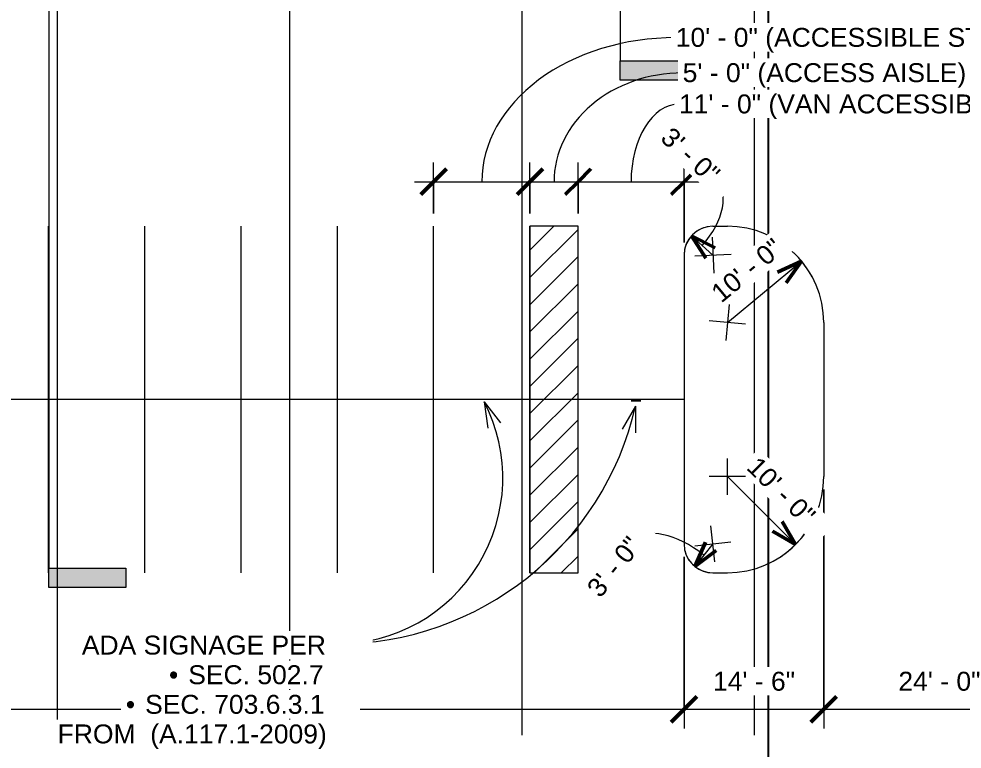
# Model space of a CAD drawing. Header units: inches. Extents: x 19712 to 27543, y -26063 to -18659.
# Drawn here: x 25354 to 26529, y -23892 to -22981 of the extents above; entities that cross this region are included whole.
import ezdxf

# ---------------------------------------------------------------- set-up
doc = ezdxf.new("R2010")
doc.units = ezdxf.units.IN
doc.header["$MEASUREMENT"] = 0
doc.linetypes.add('Grid Line 1_2_', pattern=[0.875, 0.5, -0.125, 0.125, -0.125])
doc.linetypes.add('Hidden', pattern=[0.28125, 0.1875, -0.09375])
for name, color, linetype, lineweight in [('A-ANNO-DIMS', 211, 'Continuous', 9), ('A-ANNO-DIMS-256', 211, 'Continuous', 9), ('A-DETL', 90, 'Continuous', 9), ('A-DETL-GENF', 92, 'Continuous', 9), ('A-PROP-SBCK', 71, 'Hidden', 25), ('EOP-PR', 4, 'Continuous', 9), ('G-ANNO-SYMB', 111, 'Continuous', 9), ('G-ANNO-TEXT', 231, 'Continuous', 9), ('PAINT', 190, 'Continuous', 9), ('S-GRID', 1, 'Continuous', 9)]:
    doc.layers.add(name, color=color, linetype=linetype, lineweight=lineweight)
doc.styles.add('Arial', font='arial.ttf', dxfattribs={"height": 23.60479})
doc.dimstyles.new('Arrow_-_3_32__Arial', dxfattribs={"dimscale": 12, "dimtxt": 24, "dimasz": 2.666667, "dimexe": 2, "dimexo": 0, "dimgap": 1.333333, "dimtad": 1, "dimjust": 3, "dimdec": 5, "dimrnd": 0.03125, "dimzin": 1, "dimdsep": 46, "dimlunit": 4, "dimtxsty": 'Arial', "dimblk1": 'OPEN30', "dimblk2": 'OPEN30', "dimsah": 1, "dimcen": 0.09, "dimazin": 0, "dimtfac": 1, "dimtdec": 4, "dimtix": 1, "dimtmove": 0, "dimatfit": 2, "dimfxl": 1, "dimtvp": 1, "dimtfill": 1, "dimfrac": 2, "dimtolj": 1, "dimtzin": 0, "dimarcsym": 2})
doc.dimstyles.new('Arrow_-_3_32__Arial_1', dxfattribs={"dimscale": 12, "dimtxt": 24, "dimasz": 2.666667, "dimexe": 2, "dimexo": 0, "dimgap": 1.333333, "dimtad": 1, "dimjust": 3, "dimdec": 5, "dimrnd": 0.03125, "dimzin": 1, "dimdsep": 46, "dimlunit": 4, "dimtxsty": 'Arial', "dimblk1": 'OPEN30', "dimblk2": 'OPEN30', "dimsah": 1, "dimcen": 0.09, "dimazin": 0, "dimtfac": 1, "dimtdec": 4, "dimtix": 1, "dimtmove": 0, "dimatfit": 2, "dimfxl": 1, "dimtvp": 1, "dimtfill": 1, "dimfrac": 2, "dimtolj": 1, "dimtzin": 0, "dimarcsym": 2})
doc.dimstyles.new('Linear_-_3_32__Arial', dxfattribs={"dimscale": 12, "dimtxt": 24, "dimasz": 2.666667, "dimexe": 2, "dimexo": 1.333333, "dimgap": 1.333333, "dimtad": 1, "dimdec": 0, "dimzin": 1, "dimdsep": 46, "dimlunit": 4, "dimtxsty": 'Arial', "dimblk1": 'OBLIQUE', "dimblk2": 'OBLIQUE', "dimsah": 1, "dimcen": 0.09, "dimdle": 2, "dimazin": 0, "dimtfac": 1, "dimtdec": 4, "dimtix": 1, "dimtmove": 1, "dimatfit": 3, "dimfxl": 1, "dimtvp": 1, "dimtfill": 1, "dimfrac": 2, "dimtolj": 1, "dimtzin": 0, "dimarcsym": 2})
doc.dimstyles.new('Linear_-_3_32__Arial_1', dxfattribs={"dimscale": 12, "dimtxt": 24, "dimasz": 2.666667, "dimexe": 2, "dimexo": 1.333333, "dimgap": 1.333333, "dimtad": 1, "dimdec": 0, "dimzin": 1, "dimdsep": 46, "dimlunit": 4, "dimtxsty": 'Arial', "dimblk1": 'OBLIQUE', "dimblk2": 'OBLIQUE', "dimsah": 1, "dimcen": 0.09, "dimdle": 2, "dimazin": 0, "dimtfac": 1, "dimtdec": 4, "dimtix": 1, "dimtmove": 0, "dimatfit": 3, "dimfxl": 1, "dimtvp": 1, "dimtfill": 1, "dimfrac": 2, "dimtolj": 1, "dimtzin": 0, "dimarcsym": 2})

# ---------------------------------------------------------------- blocks, each defined once
blk = doc.blocks.new('Section - 3_32_ x 3_8_-18514-Site Plan - Phase 1')
at = {"layer": 'G-ANNO-SYMB'}
blk.add_hatch(color=256, dxfattribs=at).paths.add_polyline_path([(0, 0.375), (0, 0), (-0.09375, 0), (-0.09375, 0.375)], flags=0)
for p, q in [((0, 0.375), (-0.09375, 0.375)), ((-0.09375, 0.375), (-0.09375, 0)), ((0, 0), (0, 0.375)), ((-0.09375, 0), (0, 0))]:
    blk.add_line(p, q, dxfattribs=at)
blk = doc.blocks.new('DIMBLOCK4-Site Plan - Phase 1')
at = {"layer": 'A-ANNO-DIMS-256', "transparency": 16777216}
for p, q in [((25870.5, -23224.1), (25870.5, -23160.6)), ((25990.5, -23224.1), (25990.5, -23160.6)), ((25846.5, -23184.6), (25990.5, -23184.6)), ((25870.5, -23184.6), (25870.5, -23224.1)), ((25990.5, -23184.6), (25990.5, -23224.1))]:
    blk.add_line(p, q, dxfattribs=at)
at = {"layer": 'A-ANNO-DIMS-256', "lineweight": 50, "transparency": 16777216}
for p, q in [((25870.5, -23184.6), (25886.5, -23168.6)), ((25990.5, -23184.6), (26006.5, -23168.6)), ((25870.5, -23184.6), (25854.5, -23200.6)), ((25990.5, -23184.6), (25974.5, -23200.6))]:
    blk.add_line(p, q, dxfattribs=at)
at = {"layer": 'A-ANNO-DIMS-256', "transparency": 16777216}
blk.add_ellipse((26172.2, -23184.6), major_axis=(241.6, 0), ratio=0.744053, start_param=1.570796, end_param=3.141593, dxfattribs=at)
at = {"layer": 'A-ANNO-DIMS-256', "color": 0, "transparency": 16777216, "insert": (26172.2, -22992.7), "char_height": 23.605, "width": 537.009, "attachment_point": 1, "line_spacing_factor": 0.938532, "style": 'Arial', "bg_fill": 3, "box_fill_scale": 1.25, "bg_fill_color": 0, "bg_fill_transparency": 0}
blk.add_mtext('10\' - 0" (ACCESSIBLE STALL)', dxfattribs=at)
blk = doc.blocks.new('_Oblique')
at = {"color": 0, "linetype": 'ByBlock', "lineweight": -2}
blk.add_line((-0.5, -0.5), (0.5, 0.5), dxfattribs=at)
blk = doc.blocks.new('DIMBLOCK5-Site Plan - Phase 1')
at = {"layer": 'A-ANNO-DIMS-256', "transparency": 16777216}
for p, q in [((25990.5, -23224.1), (25990.5, -23160.6)), ((26050.5, -23224.1), (26050.5, -23160.6)), ((25990.5, -23184.6), (26050.5, -23184.6)), ((25990.5, -23184.6), (25990.5, -23224.1)), ((26050.5, -23184.6), (26050.5, -23224.1))]:
    blk.add_line(p, q, dxfattribs=at)
at = {"layer": 'A-ANNO-DIMS-256', "lineweight": 50, "transparency": 16777216}
for p, q in [((25990.5, -23184.6), (26006.5, -23168.6)), ((26050.5, -23184.6), (26066.5, -23168.6)), ((25990.5, -23184.6), (25974.5, -23200.6)), ((26050.5, -23184.6), (26034.5, -23200.6))]:
    blk.add_line(p, q, dxfattribs=at)
at = {"layer": 'A-ANNO-DIMS-256', "transparency": 16777216}
blk.add_ellipse((26180.8, -23184.6), major_axis=(160.3, 0), ratio=0.846988, start_param=1.570796, end_param=3.141593, dxfattribs=at)
at = {"layer": 'A-ANNO-DIMS-256', "color": 0, "transparency": 16777216, "insert": (26180.8, -23036.7), "char_height": 23.605, "width": 421.809, "attachment_point": 1, "line_spacing_factor": 0.938532, "style": 'Arial', "bg_fill": 3, "box_fill_scale": 1.25, "bg_fill_color": 0, "bg_fill_transparency": 0}
blk.add_mtext('5\' - 0" (ACCESS AISLE)', dxfattribs=at)
blk = doc.blocks.new('DIMBLOCK6-Site Plan - Phase 1')
at = {"layer": 'A-ANNO-DIMS-256', "transparency": 16777216}
for p, q in [((26050.5, -23224.1), (26050.5, -23160.6)), ((26182.5, -23260.1), (26182.5, -23160.6)), ((26050.5, -23184.6), (26206.5, -23184.6)), ((26050.5, -23184.6), (26050.5, -23224.1)), ((26182.5, -23184.6), (26182.5, -23260.1))]:
    blk.add_line(p, q, dxfattribs=at)
at = {"layer": 'A-ANNO-DIMS-256', "lineweight": 50, "transparency": 16777216}
for p, q in [((26050.5, -23184.6), (26066.5, -23168.6)), ((26182.5, -23184.6), (26198.5, -23168.6)), ((26050.5, -23184.6), (26034.5, -23200.6)), ((26182.5, -23184.6), (26166.5, -23200.6))]:
    blk.add_line(p, q, dxfattribs=at)
at = {"layer": 'A-ANNO-DIMS-256', "transparency": 16777216}
blk.add_ellipse((26176.2, -23184.6), major_axis=(0, 96.8), ratio=0.617041, start_param=0, end_param=1.570796, dxfattribs=at)
at = {"layer": 'A-ANNO-DIMS-256', "color": 0, "transparency": 16777216, "insert": (26176.2, -23075.7), "char_height": 23.605, "width": 628.726, "attachment_point": 1, "line_spacing_factor": 0.938532, "style": 'Arial', "bg_fill": 3, "box_fill_scale": 1.25, "bg_fill_color": 0, "bg_fill_transparency": 0}
blk.add_mtext('11\' - 0" (VAN ACCESSIBLE STALL)', dxfattribs=at)
blk = doc.blocks.new('DIMBLOCK21-Site Plan - Phase 1')
at = {"layer": 'A-ANNO-DIMS-256', "transparency": 16777216}
for p, q in [((23950.5, -23652.1), (23950.5, -23866.2)), ((23950.5, -23842.2), (23950.5, -23652.1)), ((26182.5, -23652.1), (26182.5, -23866.2)), ((26182.5, -23842.2), (26182.5, -23652.1)), ((23950.5, -23842.2), (26182.5, -23842.2))]:
    blk.add_line(p, q, dxfattribs=at)
at = {"layer": 'A-ANNO-DIMS-256', "lineweight": 50, "transparency": 16777216}
for p, q in [((23950.5, -23842.2), (23966.5, -23826.2)), ((26182.5, -23842.2), (26198.5, -23826.2)), ((23950.5, -23842.2), (23934.5, -23858.2)), ((26182.5, -23842.2), (26166.5, -23858.2))]:
    blk.add_line(p, q, dxfattribs=at)
at = {"layer": 'A-ANNO-DIMS-256', "color": 0, "transparency": 16777216, "insert": (25006.5, -23795.5), "char_height": 23.6, "width": 144, "attachment_point": 1, "line_spacing_factor": 0.938532, "style": 'Arial', "bg_fill": 3, "box_fill_scale": 1.25, "bg_fill_color": 0, "bg_fill_transparency": 0}
blk.add_mtext('186\' - 0"', dxfattribs=at)
blk = doc.blocks.new('DIMBLOCK22-Site Plan - Phase 1')
at = {"layer": 'A-ANNO-DIMS-256', "transparency": 16777216}
for p, q in [((26356.5, -23568.1), (26356.5, -23866.2)), ((26356.5, -23842.2), (26356.5, -23568.1)), ((26182.5, -23652.1), (26182.5, -23866.2)), ((26182.5, -23842.2), (26182.5, -23652.1)), ((26182.5, -23842.2), (26356.5, -23842.2))]:
    blk.add_line(p, q, dxfattribs=at)
at = {"layer": 'A-ANNO-DIMS-256', "lineweight": 50, "transparency": 16777216}
for p, q in [((26182.5, -23842.2), (26198.5, -23826.2)), ((26356.5, -23842.2), (26372.5, -23826.2)), ((26182.5, -23842.2), (26166.5, -23858.2)), ((26356.5, -23842.2), (26340.5, -23858.2))]:
    blk.add_line(p, q, dxfattribs=at)
at = {"layer": 'A-ANNO-DIMS-256', "color": 0, "transparency": 16777216, "insert": (26218.6, -23795.5), "char_height": 23.6, "width": 122.289, "attachment_point": 1, "line_spacing_factor": 0.938532, "style": 'Arial', "bg_fill": 3, "box_fill_scale": 1.25, "bg_fill_color": 0, "bg_fill_transparency": 0}
blk.add_mtext('14\' - 6"', dxfattribs=at)
blk = doc.blocks.new('DIMBLOCK23-Site Plan - Phase 1')
at = {"layer": 'A-ANNO-DIMS-256', "transparency": 16777216}
for p, q in [((26356.5, -23568.1), (26356.5, -23866.2)), ((26356.5, -23842.2), (26356.5, -23568.1)), ((26644.5, -23835.5), (26644.5, -23866.2)), ((26644.5, -23842.2), (26644.5, -23835.5)), ((26356.5, -23842.2), (26668.5, -23842.2))]:
    blk.add_line(p, q, dxfattribs=at)
at = {"layer": 'A-ANNO-DIMS-256', "lineweight": 50, "transparency": 16777216}
for p, q in [((26356.5, -23842.2), (26372.5, -23826.2)), ((26644.5, -23842.2), (26660.5, -23826.2)), ((26356.5, -23842.2), (26340.5, -23858.2)), ((26644.5, -23842.2), (26628.5, -23858.2))]:
    blk.add_line(p, q, dxfattribs=at)
at = {"layer": 'A-ANNO-DIMS-256', "color": 0, "transparency": 16777216, "insert": (26449.6, -23795.5), "char_height": 23.6, "width": 122.289, "attachment_point": 1, "line_spacing_factor": 0.938532, "style": 'Arial', "bg_fill": 3, "box_fill_scale": 1.25, "bg_fill_color": 0, "bg_fill_transparency": 0}
blk.add_mtext('24\' - 0"', dxfattribs=at)
blk = doc.blocks.new('DIMBLOCK30-Site Plan - Phase 1')
at = {"layer": 'A-ANNO-DIMS-256', "transparency": 16777216}
for p, q in [((26236.5, -23360.1), (26329, -23283.6)), ((26238.7, -23337.5), (26234.4, -23382.6)), ((26259, -23362.2), (26214, -23357.9))]:
    blk.add_line(p, q, dxfattribs=at)
at = {"layer": 'A-ANNO-DIMS-256', "lineweight": 50, "transparency": 16777216}
for q in [(26298.9, -23297.4), (26309.8, -23310.6)]:
    blk.add_line((26329, -23283.6), q, dxfattribs=at)
at = {"layer": 'A-ANNO-DIMS-256', "transparency": 16777216}
blk.add_arc((26236.5, -23360.1), 120, 28.1268, 51.0451, dxfattribs=at)
at = {"layer": 'A-ANNO-DIMS-256', "color": 0, "transparency": 16777216, "insert": (26213.8, -23318.4), "char_height": 23.6, "width": 122.289, "attachment_point": 1, "rotation": 39.5859, "line_spacing_factor": 0.938532, "style": 'Arial', "bg_fill": 3, "box_fill_scale": 1.25, "bg_fill_color": 0, "bg_fill_transparency": 0}
blk.add_mtext('10\' - 0"', dxfattribs=at)
blk = doc.blocks.new('_Open30')
at = {"color": 0, "linetype": 'ByBlock', "lineweight": -2}
for p, q in [((-1, 0.268), (0, 0)), ((0, 0), (-1, -0.268)), ((0, 0), (-1, 0))]:
    blk.add_line(p, q, dxfattribs=at)
blk = doc.blocks.new('DIMBLOCK31-Site Plan - Phase 1')
at = {"layer": 'A-ANNO-DIMS-256', "transparency": 16777216}
for p, q in [((26218.5, -23276.1), (26191.9, -23251.8)), ((26217.5, -23253.5), (26219.6, -23298.7)), ((26195.9, -23277.1), (26241.1, -23275))]:
    blk.add_line(p, q, dxfattribs=at)
at = {"layer": 'A-ANNO-DIMS-256', "lineweight": 50, "transparency": 16777216}
for q in [(26221.3, -23267), (26209.8, -23279.7)]:
    blk.add_line((26191.9, -23251.8), q, dxfattribs=at)
at = {"layer": 'A-ANNO-DIMS-256', "transparency": 16777216}
blk.add_arc((26218.5, -23276.1), 36, 99.4262, 175.8205, dxfattribs=at)
blk.add_ellipse((26172.2, -23233.8), major_axis=(49.1, 53.8), ratio=0.613007, start_param=4.712389, end_param=6.283185, dxfattribs=at)
at = {"layer": 'A-ANNO-DIMS-256', "color": 0, "transparency": 16777216, "insert": (26167.6, -23114.6), "char_height": 23.6, "width": 100.578, "attachment_point": 1, "rotation": 317.6234, "line_spacing_factor": 0.938532, "style": 'Arial', "bg_fill": 3, "box_fill_scale": 1.25, "bg_fill_color": 0, "bg_fill_transparency": 0}
blk.add_mtext('3\' - 0"', dxfattribs=at)
blk = doc.blocks.new('DIMBLOCK32-Site Plan - Phase 1')
at = {"layer": 'A-ANNO-DIMS-256', "transparency": 16777216}
for p, q in [((26236.6, -23574.7), (26236.5, -23529.4)), ((26259.1, -23552), (26213.9, -23552.1)), ((26236.5, -23552.1), (26321.5, -23636.7))]:
    blk.add_line(p, q, dxfattribs=at)
at = {"layer": 'A-ANNO-DIMS-256', "lineweight": 50, "transparency": 16777216}
for q in [(26304.9, -23608.1), (26292.8, -23620.2)]:
    blk.add_line((26321.5, -23636.7), q, dxfattribs=at)
at = {"layer": 'A-ANNO-DIMS-256', "transparency": 16777216}
blk.add_arc((26236.5, -23552.1), 120, 303.6618, 326.5801, dxfattribs=at)
at = {"layer": 'A-ANNO-DIMS-256', "color": 0, "transparency": 16777216, "insert": (26275.8, -23525.4), "char_height": 23.6, "width": 122.289, "attachment_point": 1, "rotation": 315.121, "line_spacing_factor": 0.938532, "style": 'Arial', "bg_fill": 3, "box_fill_scale": 1.25, "bg_fill_color": 0, "bg_fill_transparency": 0}
blk.add_mtext('10\' - 0"', dxfattribs=at)
blk = doc.blocks.new('DIMBLOCK33-Site Plan - Phase 1')
at = {"layer": 'A-ANNO-DIMS-256', "transparency": 16777216}
for p, q in [((26221, -23658.6), (26216, -23613.6)), ((26196, -23638.6), (26241, -23633.6)), ((26218.5, -23636.1), (26196, -23664.2))]:
    blk.add_line(p, q, dxfattribs=at)
at = {"layer": 'A-ANNO-DIMS-256', "lineweight": 50, "transparency": 16777216}
for q in [(26209.3, -23633.8), (26222.7, -23644.5)]:
    blk.add_line((26196, -23664.2), q, dxfattribs=at)
at = {"layer": 'A-ANNO-DIMS-256', "transparency": 16777216}
blk.add_arc((26218.5, -23636.1), 36, 193.146, 269.5404, dxfattribs=at)
blk.add_ellipse((26182.7, -23680.9), major_axis=(-61.1, 48.9), ratio=0.503407, start_param=4.712389, end_param=6.283185, dxfattribs=at)
at = {"layer": 'A-ANNO-DIMS-256', "color": 0, "transparency": 16777216, "insert": (26059.7, -23689.9), "char_height": 23.6, "width": 100.578, "attachment_point": 1, "rotation": 51.3432, "line_spacing_factor": 0.938532, "style": 'Arial', "bg_fill": 3, "box_fill_scale": 1.25, "bg_fill_color": 0, "bg_fill_transparency": 0}
blk.add_mtext('3\' - 0"', dxfattribs=at)

msp = doc.modelspace()

# ---------------------------------------------------------------- hatches: boundary and pattern name
at = {"layer": 'A-DETL-GENF'}
h = msp.add_hatch(dxfattribs=at)
h.set_pattern_fill('FP_12', color=9, style=0, pattern_type=2)
h.set_pattern_definition([(45, (4196.468, -702.914), (-16.970563, 16.970563), [])])
h.paths.add_polyline_path([(26050.515225, -23672.067479), (26050.515225, -23240.067479), (25990.515225, -23240.067479), (25990.515225, -23672.067479)], flags=0)

# ---------------------------------------------------------------- linework, layer by layer
at = {"layer": 'A-DETL'}
for p, q in [((26128.515225, -23457.067479), (26116.515225, -23457.067479)), ((26116.515225, -23457.567479), (26128.515225, -23457.567479))]:
    msp.add_line(p, q, dxfattribs=at)
at = {"layer": 'A-PROP-SBCK'}
msp.add_line((26287.515225, -19438.180554), (26287.515225, -25779.864276), dxfattribs=at)
at = {"layer": 'EOP-PR'}
for p, q in [((26218.515225, -23240.067479), (26236.515225, -23240.067479)), ((26182.515225, -23276.067479), (26182.515225, -23636.067479)), ((26356.515225, -23360.067479), (26356.515225, -23552.067479)), ((26218.515225, -23672.067479), (26236.515225, -23672.067479))]:
    msp.add_line(p, q, dxfattribs=at)
for centre, radius, start, end in [((26218.515225, -23276.067479), 36, 90, 180), ((26236.515225, -23360.067479), 120, 0, 90), ((26236.515225, -23552.067479), 120, 270, 0), ((26218.515225, -23636.067479), 36, 180, 270)]:
    msp.add_arc(centre, radius, start, end, dxfattribs=at)
at = {"layer": 'G-ANNO-SYMB'}
for p, q in [((25390.899674, -19497.02882), (25390.899674, -23666.350214)), ((26102.81696, -20555.10083), (26102.81696, -23033.871104))]:
    msp.add_line(p, q, dxfattribs=at)
at = {"layer": 'G-ANNO-TEXT', "color": 145}
for p, q in [((25933.614142, -23458.923451), (25953.958124, -23485.070004)), ((25933.614142, -23458.923451), (25938.159271, -23491.739022)), ((26122.043503, -23464.421409), (26105.310493, -23493.013825)), ((26122.043503, -23464.421409), (26121.848499, -23497.549672))]:
    msp.add_line(p, q, dxfattribs=at)
at = {"layer": 'PAINT'}
for p, q in [((25390.515225, -23672.067479), (25390.515225, -23240.067479)), ((25510.515225, -23672.067479), (25510.515225, -23240.067479)), ((25630.515225, -23672.067479), (25630.515225, -23240.067479)), ((25750.515225, -23672.067479), (25750.515225, -23240.067479)), ((25870.515225, -23456.067479), (25870.515225, -23240.067479)), ((25990.515225, -23672.067479), (25990.515225, -23240.067479)), ((26050.515225, -23240.067479), (25990.515225, -23240.067479)), ((25990.515225, -23240.067479), (25990.515225, -23672.067479)), ((26050.515225, -23672.067479), (26050.515225, -23240.067479)), ((26050.515225, -23672.067479), (26050.515225, -23240.067479)), ((25990.515225, -23456.067479), (23950.515225, -23456.067479)), ((25870.515225, -23672.067479), (25870.515225, -23456.067479)), ((26050.515225, -23456.067479), (25990.515225, -23456.067479)), ((26182.515225, -23456.067479), (26050.515225, -23456.067479)), ((25990.515225, -23672.067479), (26050.515225, -23672.067479))]:
    msp.add_line(p, q, dxfattribs=at)
at = {"layer": 'S-GRID', "linetype": 'Grid Line 1_2_'}
for p, q in [((25401.890225, -23874.70128), (25401.890225, -18787.198833)), ((25691.390225, -23874.70128), (25691.390225, -18787.198833)), ((25980.890225, -23874.70128), (25980.890225, -18787.198833)), ((26270.390225, -23874.70128), (26270.390225, -18787.198833))]:
    msp.add_line(p, q, dxfattribs=at)

# ---------------------------------------------------------------- block references
at = {"layer": 'G-ANNO-SYMB', "extrusion": (0, 0, -1), "xscale": 255.9999999999999, "yscale": 255.9999999999999, "zscale": 255.9999999999999, "rotation": 90.00000000000053}
for p in [(-26102.81696, -23033.871104), (-25390.899674, -23666.350214)]:
    msp.add_blockref('Section - 3_32_ x 3_8_-18514-Site Plan - Phase 1', p, dxfattribs=at)

# ---------------------------------------------------------------- next in the draw order: dimensions: what is measured, and where the dimension line sits
at = {"layer": 'A-ANNO-DIMS'}
dim = msp.add_linear_dim(base=(25990.515225, -23184.647581), p1=(25870.515225, -23240.067479), p2=(25990.515225, -23240.067479), dimstyle='Linear_-_3_32__Arial', override={"dimpost": '<>(ACCESSIBLE STALL)', "dimfxl": 120}, dxfattribs=at)
dim.commit()
dim.dimension.update_dxf_attribs({"geometry": 'DIMBLOCK4-Site Plan - Phase 1', "text_midpoint": (26440.666793, -23008.427321), "dimtype": 160})
dim = msp.add_linear_dim(base=(26182.515225, -23842.161355), p1=(23950.515225, -23636.067479), p2=(26182.515225, -23636.067479), dimstyle='Linear_-_3_32__Arial_1', override={"dimpost": '<>', "dimfxl": 2232}, dxfattribs=at)
dim.commit()
dim.dimension.update_dxf_attribs({"geometry": 'DIMBLOCK21-Site Plan - Phase 1', "text_midpoint": (25066.515225, -23814.109386)})

# ---------------------------------------------------------------- next in the draw order: linework, layer by layer
at = {"layer": 'G-ANNO-TEXT', "color": 145}
msp.add_arc((25749.69278, -23553.927479), 207.009257, 270, 27.31847949, dxfattribs=at)

# ---------------------------------------------------------------- next in the draw order: texts
at = {"layer": 'G-ANNO-TEXT', "color": 145, "insert": (25486.959257, -23824.285792), "char_height": 23.60479, "width": 13.50920313, "attachment_point": 1, "line_spacing_factor": 0.938532, "style": 'Arial', "bg_fill": 3, "box_fill_scale": 1.25, "bg_fill_color": 0, "bg_fill_transparency": 0}
msp.add_mtext('•', dxfattribs=at)

# ---------------------------------------------------------------- next in the draw order: dimensions: what is measured, and where the dimension line sits
at = {"layer": 'A-ANNO-DIMS'}
dim = msp.add_linear_dim(base=(26050.515225, -23184.647581), p1=(25990.515225, -23240.067479), p2=(26050.515225, -23240.067479), dimstyle='Linear_-_3_32__Arial', override={"dimpost": '<>(ACCESS AISLE)', "dimfxl": 60}, dxfattribs=at)
dim.commit()
dim.dimension.update_dxf_attribs({"geometry": 'DIMBLOCK5-Site Plan - Phase 1', "text_midpoint": (26391.680925, -23052.486292), "dimtype": 160})
dim = msp.add_linear_dim(base=(26356.515225, -23842.161355), p1=(26182.515225, -23636.067479), p2=(26356.515225, -23552.067479), dimstyle='Linear_-_3_32__Arial_1', override={"dimpost": '<>', "dimfxl": 193.214906}, dxfattribs=at)
dim.commit()
dim.dimension.update_dxf_attribs({"geometry": 'DIMBLOCK22-Site Plan - Phase 1', "text_midpoint": (26269.515225, -23814.109386)})

# ---------------------------------------------------------------- next in the draw order: dimensions: what is measured, and where the dimension line sits
dim = msp.add_linear_dim(base=(26182.515225, -23184.647581), p1=(26050.515225, -23240.067479), p2=(26182.515225, -23276.067479), dimstyle='Linear_-_3_32__Arial', override={"dimpost": '<>(VAN ACCESSIBLE STALL)', "dimfxl": 136.821051}, dxfattribs=at)
dim.commit()
dim.dimension.update_dxf_attribs({"geometry": 'DIMBLOCK6-Site Plan - Phase 1', "text_midpoint": (26490.583534, -23091.464875), "dimtype": 160})
dim = msp.add_linear_dim(base=(26644.515225, -23842.161355), p1=(26356.515225, -23552.067479), p2=(26644.515225, -23819.533938), dimstyle='Linear_-_3_32__Arial_1', override={"dimpost": '<>', "dimfxl": 393.042372}, dxfattribs=at)
dim.commit()
dim.dimension.update_dxf_attribs({"geometry": 'DIMBLOCK23-Site Plan - Phase 1', "text_midpoint": (26500.515225, -23814.109386)})

# ---------------------------------------------------------------- next in the draw order: dimensions: what is measured, and where the dimension line sits
for center, mpoint, picture, middle in [((26236.515225, -23360.067479), (26328.995602, -23283.599316), 'DIMBLOCK30-Site Plan - Phase 1', (26252.549009, -23310.410347)), ((26236.515225, -23552.067479), (26321.547009, -23636.740944), 'DIMBLOCK32-Site Plan - Phase 1', (26287.487358, -23563.236842))]:
    dim = msp.add_radius_dim(center=center, mpoint=mpoint, dimstyle='Arrow_-_3_32__Arial_1', override={"dimpost": '<>'}, dxfattribs=at)
    dim.commit()
    dim.dimension.update_dxf_attribs({"geometry": picture, "text_midpoint": middle})

# ---------------------------------------------------------------- next in the draw order: dimensions: what is measured, and where the dimension line sits
for center, mpoint, picture, middle in [((26218.515225, -23276.067479), (26191.920937, -23251.803435), 'DIMBLOCK31-Site Plan - Phase 1', (26224.130568, -23243.206672)), ((26218.515225, -23636.067479), (26196.027685, -23664.179941), 'DIMBLOCK33-Site Plan - Phase 1', (26185.359338, -23632.59591))]:
    dim = msp.add_radius_dim(center=center, mpoint=mpoint, dimstyle='Arrow_-_3_32__Arial', override={"dimpost": '<>'}, dxfattribs=at)
    dim.commit()
    dim.dimension.update_dxf_attribs({"geometry": picture, "text_midpoint": middle})

# ---------------------------------------------------------------- next in the draw order: linework, layer by layer
at = {"layer": 'G-ANNO-TEXT', "color": 145}
msp.add_arc((25749.69278, -23378.888358), 382.048378, 270, 347.062963936, dxfattribs=at)

# ---------------------------------------------------------------- next in the draw order: texts
at = {"layer": 'G-ANNO-TEXT', "color": 145, "insert": (25432.155572, -23750.439638), "char_height": 23.60479042, "width": 356.46865039, "attachment_point": 1, "line_spacing_factor": 0.938532, "style": 'Arial', "bg_fill": 3, "box_fill_scale": 1.25, "bg_fill_color": 0, "bg_fill_transparency": 0}
msp.add_mtext('ADA SIGNAGE PER', dxfattribs=at)

# ---------------------------------------------------------------- next in the draw order: texts
at = {"layer": 'G-ANNO-TEXT', "color": 145, "insert": (25540.705549, -23787.362715), "char_height": 23.60479, "width": 13.50920313, "attachment_point": 1, "line_spacing_factor": 0.938532, "style": 'Arial', "bg_fill": 3, "box_fill_scale": 1.25, "bg_fill_color": 0, "bg_fill_transparency": 0}
msp.add_mtext('•', dxfattribs=at)

# ---------------------------------------------------------------- next in the draw order: texts
at = {"layer": 'G-ANNO-TEXT', "color": 145, "insert": (25564.705549, -23787.362715), "char_height": 23.6047904, "width": 197.40867803, "attachment_point": 1, "line_spacing_factor": 0.938532, "style": 'Arial', "bg_fill": 3, "box_fill_scale": 1.25, "bg_fill_color": 0, "bg_fill_transparency": 0}
msp.add_mtext('SEC. 502.7', dxfattribs=at)

# ---------------------------------------------------------------- next in the draw order: texts
at = {"layer": 'G-ANNO-TEXT', "color": 145, "insert": (25510.959257, -23824.285792), "char_height": 23.60479042, "width": 261.90422847, "attachment_point": 1, "line_spacing_factor": 0.938532, "style": 'Arial', "bg_fill": 3, "box_fill_scale": 1.25, "bg_fill_color": 0, "bg_fill_transparency": 0}
msp.add_mtext('SEC. 703.6.3.1', dxfattribs=at)

# ---------------------------------------------------------------- next in the draw order: texts
at = {"layer": 'G-ANNO-TEXT', "color": 145, "insert": (25402.01407, -23861.208869), "char_height": 23.60479042, "width": 392.63845233, "attachment_point": 1, "line_spacing_factor": 0.938532, "style": 'Arial', "bg_fill": 3, "box_fill_scale": 1.25, "bg_fill_color": 0, "bg_fill_transparency": 0}
msp.add_mtext('FROM  (A.117.1-2009)', dxfattribs=at)

doc.saveas('drawing.dxf')
